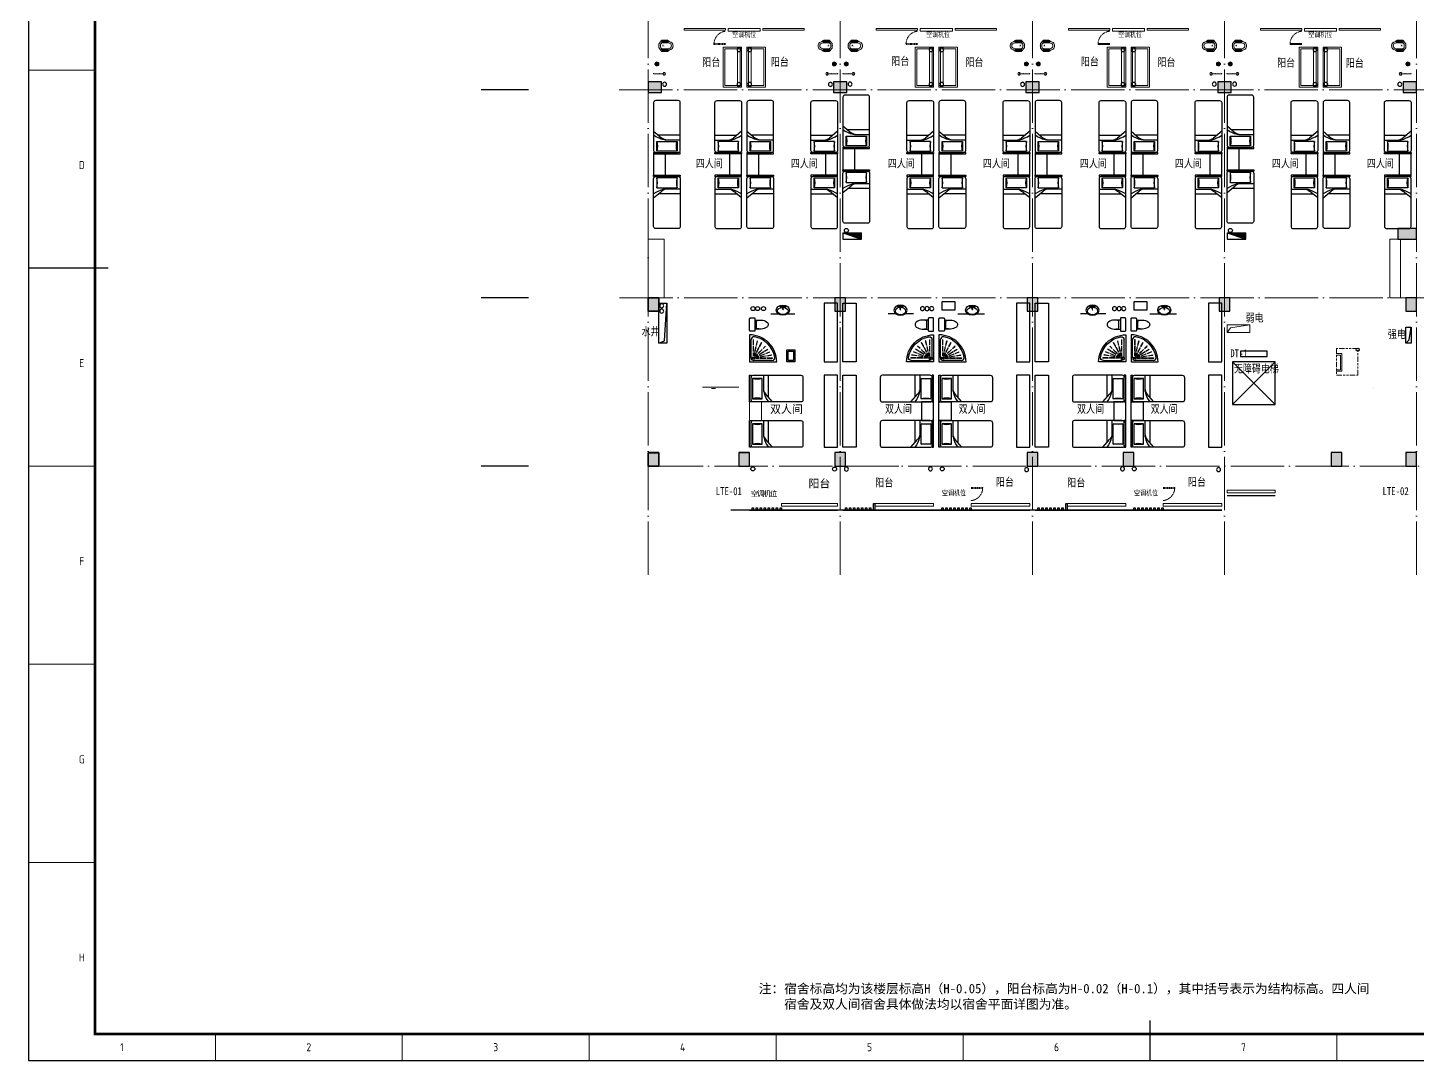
# Model space of a CAD drawing. Extents: x -76183 to 48420, y -19465 to 404409.
# Drawn here: x -75911 to -23816, y 48404 to 87137 of the extents above; entities that cross this region are included whole.
import ezdxf
from ezdxf.enums import TextEntityAlignment as Align

# ---------------------------------------------------------------- set-up
doc = ezdxf.new("R2010")
doc.units = 0
doc.header["$LTSCALE"] = 1000
doc.header["$MEASUREMENT"] = 0
doc.linetypes.add('C-平面$0${ Tapered Dash }', pattern=[10, 4, -1, 1.5, -1, 1.5, -1])
doc.linetypes.add('DOTE', pattern=[2.42, 2, -0.2, 0.02, -0.2])
for name, color, linetype in [('-xhs', 6, 'Continuous'), ('_wlg', 30, 'Continuous'), ('_xlg', 30, 'Continuous'), ('_ylg', 30, 'Continuous'), ('AXIS', 3, 'Continuous'), ('DIM_ELEV', 3, 'Continuous'), ('DIM_LEAD', 3, 'Continuous'), ('EVTR', 2, 'Continuous'), ('Facade1', 251, 'Continuous'), ('Facade2', 2, 'Continuous'), ('Facade3', 7, 'Continuous'), ('fur', 253, 'Continuous'), ('lunkuo', 6, 'Continuous'), ('PJ', 3, 'Continuous'), ('洁具', 253, 'Continuous'), ('砼柱', 2, 'Continuous')]:
    doc.layers.add(name, color=color, linetype=linetype)
for name, color, linetype, lineweight in [('ACS_PFG_F2', 30, 'Continuous', 50), ('COLUMN', 6, 'Continuous', 13), ('dote', 16, 'DOTE', 0), ('LVTRY', 8, 'Continuous', 5), ('PUB_DIM', 3, 'Continuous', 13), ('PUB_TEXT', 7, 'Continuous', 13), ('STAIR', 2, 'Continuous', 13), ('WALL', 254, 'Continuous', 13), ('排水', 66, 'Continuous', 13)]:
    doc.layers.add(name, color=color, linetype=linetype, lineweight=lineweight)
doc.layers.add('打印层', color=7, linetype='Continuous', plot=False)
doc.styles.add('_宋体', font='', dxfattribs={"width": 0.8})
doc.styles.add('HZ1', font='', dxfattribs={"width": 0.8})
doc.styles.get("Standard").update_dxf_attribs({"font": 'gbenor.shx', "bigfont": 'gbcbig.shx'})
doc.styles.add('宋体', font='')
doc.styles.get('_宋体').set_extended_font_data('NSimSun')
doc.styles.get('HZ1').set_extended_font_data('SimSun')
doc.styles.get('宋体').set_extended_font_data('SimSun')

# ---------------------------------------------------------------- blocks, each defined once
blk = doc.blocks.new('4#轴网')
at = {"layer": 'AXIS'}
for p, q in [((861462, -186736), (859694, -186736)), ((898726, -186736), (901205, -186736)), ((861462, -194536), (859694, -194536)), ((898726, -194536), (901205, -194536)), ((861462, -200836), (859694, -200836)), ((898726, -200836), (901205, -200836))]:
    blk.add_line(p, q, dxfattribs=at)
at = {"layer": 'dote'}
for p, q in [((865954, -204910), (865954, -182420)), ((873154, -204910), (873154, -182420)), ((880354, -204910), (880354, -182420)), ((887554, -204910), (887554, -182420)), ((894754, -204910), (894754, -182420)), ((864864, -186736), (899456, -186736)), ((864876, -194536), (899468, -194536)), ((866017, -200836), (900609, -200836))]:
    blk.add_line(p, q, dxfattribs=at)
blk = doc.blocks.new('GEDI_WK_A1')
at = {"color": 3}
for p, q in [((25, 371.25), (0, 371.25)), ((25, 297), (0, 297)), ((25, 222.75), (0, 222.75)), ((25, 148.5), (0, 148.5)), ((25, 74.25), (0, 74.25)), ((0, 0), (0, 10)), ((70.08, 0), (70.08, 10)), ((140.17, 0), (140.17, 10)), ((210.25, 0), (210.25, 10)), ((280.33, 0), (280.33, 10)), ((350.42, 0), (350.42, 10)), ((420.5, 0), (420.5, 10)), ((490.58, 0), (490.58, 10)), ((25, 0), (0, 0))]:
    blk.add_line(p, q, dxfattribs=at)
for points, const_width in [([(0, 0), (841, 0), (841, 594), (0, 594)], 0.1), ([(25, 10), (831, 10), (831, 584), (25, 584)], 1)]:
    blk.add_lwpolyline(points, close=True, dxfattribs=dict(at, const_width=const_width))
at = {"color": 3, "const_width": 0.5}
for points in [[(30, 297), (0, 297)], [(420.5, 0), (420.5, 15)]]:
    blk.add_lwpolyline(points, dxfattribs=at)
at = {"color": 3}
for s, p in [('D', (20, 334.12)), ('E', (20, 259.88)), ('F', (20, 185.62)), ('G', (20, 111.38)), ('H', (20, 37.12))]:
    blk.add_text(s, height=3, dxfattribs=at).set_placement(p, align=Align.CENTER)
for s, p in [('1', (35.04, 5)), ('2', (105.12, 5)), ('3', (175.21, 5)), ('4', (245.29, 5)), ('5', (315.38, 5)), ('6', (385.46, 5)), ('7', (455.54, 5))]:
    blk.add_text(s, height=3, dxfattribs=at).set_placement(p, align=Align.MIDDLE)
blk = doc.blocks.new('4#图框')
at = {"xscale": 100, "yscale": 100, "zscale": 100}
blk.add_blockref('GEDI_WK_A1', (5514901, -996670), dxfattribs=at)
blk = doc.blocks.new('$plan$00002988')
at = {"layer": '洁具'}
for p, q in [((75, 224), (75, 1164)), ((200, 894), (200, 1160)), ((200, 1160), (207, 1160)), ((200, 894), (207, 894)), ((200, 548), (200, 841)), ((200, 841), (207, 841)), ((207, 894), (207, 1160)), ((207, 548), (207, 841)), ((278, 540), (336, 798)), ((285, 538), (344, 797)), ((344, 797), (336, 798)), ((351, 853), (409, 1103)), ((351, 853), (358, 851)), ((358, 851), (417, 1101)), ((361, 509), (487, 749)), ((368, 506), (494, 746)), ((409, 1103), (417, 1101)), ((494, 746), (487, 749)), ((518, 807), (627, 1010)), ((525, 803), (518, 807)), ((525, 803), (633, 1007)), ((627, 1010), (633, 1007)), ((699, 702), (829, 830)), ((704, 697), (834, 825)), ((834, 825), (829, 830)), ((200, 548), (207, 548)), ((200, 326), (200, 493)), ((200, 493), (207, 493)), ((207, 326), (200, 326)), ((207, 326), (207, 493)), ((1164, 75), (224, 75)), ((228, 323), (266, 486)), ((235, 321), (228, 323)), ((235, 321), (273, 485)), ((257, 313), (336, 461)), ((264, 309), (257, 313)), ((264, 309), (342, 457)), ((273, 485), (266, 486)), ((278, 540), (285, 538)), ((287, 292), (406, 410)), ((293, 287), (287, 292)), ((293, 287), (411, 405)), ((305, 272), (447, 360)), ((309, 265), (305, 272)), ((309, 265), (451, 354)), ((317, 249), (474, 307)), ((319, 242), (317, 249)), ((319, 242), (477, 300)), ((323, 229), (489, 257)), ((325, 221), (323, 229)), ((325, 221), (490, 249)), ((326, 202), (326, 209)), ((326, 209), (494, 209)), ((326, 202), (494, 202)), ((342, 457), (336, 461)), ((361, 509), (368, 506)), ((411, 405), (406, 410)), ((445, 449), (649, 652)), ((445, 449), (450, 443)), ((451, 354), (447, 360)), ((450, 443), (654, 646)), ((477, 300), (474, 307)), ((490, 249), (489, 257)), ((493, 390), (731, 539)), ((493, 390), (497, 383)), ((494, 202), (494, 209)), ((497, 383), (735, 532)), ((526, 325), (785, 430)), ((526, 325), (528, 318)), ((528, 318), (788, 423)), ((543, 266), (825, 318)), ((543, 266), (544, 258)), ((544, 258), (826, 311)), ((549, 209), (851, 209)), ((549, 202), (549, 209)), ((549, 202), (851, 202)), ((654, 646), (649, 652)), ((699, 702), (704, 697)), ((735, 532), (731, 539)), ((775, 567), (947, 674)), ((775, 567), (779, 560)), ((779, 560), (951, 667)), ((788, 423), (785, 430)), ((826, 311), (825, 318)), ((835, 448), (1055, 529)), ((837, 441), (835, 448)), ((837, 441), (1058, 522)), ((851, 202), (851, 209)), ((877, 327), (1129, 368)), ((878, 319), (877, 327)), ((878, 319), (1130, 360)), ((905, 209), (1192, 210)), ((905, 202), (905, 209)), ((905, 202), (1192, 202)), ((951, 667), (947, 674)), ((1058, 522), (1055, 529)), ((1130, 360), (1129, 368)), ((1192, 202), (1192, 210))]:
    blk.add_line(p, q, dxfattribs=at)
blk.add_lwpolyline([(0, 0), (1410, 0, 0.414214), (0, 1410)], format="xyb", close=True, dxfattribs=at)
for radius in [63.5, 41.1]:
    blk.add_circle((202, 202), radius, dxfattribs=at)
for centre, radius, start, end in [((225, 1164), 150, 79.07482, 180), ((0, 0), 1336, 10.92518, 79.07482), ((224, 224), 150, 180, 270), ((1164, 225), 150, 270, 10.92518)]:
    blk.add_arc(centre, radius, start, end, dxfattribs=at)
blk = doc.blocks.new('$plan$00002826')
at = {"layer": '洁具'}
for p, q in [((-260, -140), (-260, 140)), ((-200, 170), (-200, -170))]:
    blk.add_line(p, q, dxfattribs=at)
blk.add_lwpolyline([(-650, 92, 0.537872), (-650, -92, 0.149947), (-430, -170), (-200, -170), (-200, -220, 0.414214), (-170, -250), (-30, -250, 0.414214), (0, -220), (0, 220, 0.414214), (-30, 250), (-170, 250, 0.414214), (-200, 220), (-200, 170), (-430, 170, 0.149947)], format="xyb", close=True, dxfattribs=at)
for centre, start, end in [((-413, -227), 67.4505, 91.4725), ((-413, 227), 268.6339, 292.5495)]:
    blk.add_arc(centre, 398, start, end, dxfattribs=at)
blk = doc.blocks.new('$plan$00003687')
at = {"layer": '洁具'}
for p, q in [((-13, -53, 0), (-112, -53, 0)), ((-67, -99, 0), (-67, -21, 0)), ((-13, -31, 0), (23, -31, 0)), ((-3, -137, 0), (-13, -31, 0)), ((15, -137, 0), (23, -31, 0)), ((23, -53, 0), (122, -53, 0)), ((77, -99, 0), (77, -21, 0))]:
    blk.add_line(p, q, dxfattribs=at)
for centre, radius in [((-66, -53, 0), 24.8), ((-66, -53, 0), 17.7), ((4, -172, 0), 9.97), ((75, -53, 0), 24.8), ((75, -53, 0), 17.7)]:
    blk.add_circle(centre, radius, dxfattribs=at)
blk.add_arc((6, -137, 0), 9.13, 180.0317, 0.0317, dxfattribs=at)
blk.add_ellipse((0, -190, 0), major_axis=(-246, 0), ratio=0.770613, dxfattribs=at)
at = {"layer": '洁具', "extrusion": (0, 0, -1)}
blk.add_ellipse((1, -221, 0), major_axis=(-201, 0), ratio=0.661202, start_param=1.65994, end_param=7.812815, dxfattribs=at)
blk = doc.blocks.new('$plan$00002358')
at = {"layer": 'fur'}
for p, q in [((78, -52), (922, -52)), ((117, -104), (117, -467)), ((883, -104), (117, -104)), ((117, -467), (883, -467)), ((1000, -519), (449, -519)), ((883, -467), (883, -104)), ((0, -853), (310, -593)), ((1000, -701), (182, -701))]:
    blk.add_line(p, q, dxfattribs=at)
blk.add_lwpolyline([(78, -52), (0, -52), (0, 0), (1000, 0), (1000, -52), (922, -52, -0.414214), (1000, -130), (1000, -1922, -0.414214), (922, -2000), (78, -2000, -0.414214), (0, -1922), (0, -130, -0.414214)], format="xyb", close=True, dxfattribs=at)
for centre, radius, start, end in [((-506, -286), 649, 343.7398, 16.2602), ((511, -831), 312, 90, 130.1059), ((449, -831), 312, 90, 103.3928), ((1506, -286), 649, 163.7398, 196.2602), ((622, -1556), 1057, 103.3928, 126.0202)]:
    blk.add_arc(centre, radius, start, end, dxfattribs=at)
blk = doc.blocks.new('YLG')
at = {"layer": '_ylg'}
blk.add_circle((0, 0), 75, dxfattribs=at)
blk = doc.blocks.new('wlg')
at = {"layer": '_wlg'}
blk.add_circle((0, 0), 75, dxfattribs=at)
blk = doc.blocks.new('单间单数层')
blk.add_lwpolyline([(690412, 166308), (690862, 166308), (690862, 165608), (690412, 165608)], close=True)
at = {"layer": 'ACS_PFG_F2', "lineweight": -3}
for points in [[(691812, 167808), (691812, 168258), (692112, 168258), (692112, 167808)], [(691862, 167858), (691862, 168208), (692062, 168208), (692062, 167858)]]:
    blk.add_lwpolyline(points, close=True, dxfattribs=at)
at = {"layer": 'Facade2'}
for points in [[(690562, 162258), (690512, 162258), (690512, 162338), (690562, 162338)], [(690712, 162258), (690662, 162258), (690662, 162338), (690712, 162338)], [(690862, 162258), (690812, 162258), (690812, 162338), (690862, 162338)], [(691012, 162258), (690962, 162258), (690962, 162338), (691012, 162338)], [(691162, 162258), (691112, 162258), (691112, 162338), (691162, 162338)], [(691312, 162258), (691262, 162258), (691262, 162338), (691312, 162338)], [(691462, 162258), (691412, 162258), (691412, 162338), (691462, 162338)], [(691612, 162258), (691562, 162258), (691562, 162338), (691612, 162338)]]:
    blk.add_lwpolyline(points, close=True, dxfattribs=at)
at = {"layer": 'lunkuo'}
blk.add_line((690412, 162258), (693712, 162258), dxfattribs=at)
at = {"layer": 'STAIR'}
blk.add_line((691612, 163908), (693412, 163908), dxfattribs=at)
blk.add_lwpolyline([(693712, 162508), (691612, 162508), (691612, 162408), (693712, 162408)], close=True, dxfattribs=at)
at = {"layer": '洁具'}
for p, q in [((691212, 169608), (691493, 169608)), ((691821, 169608), (692112, 169608))]:
    blk.add_line(p, q, dxfattribs=at)
for points in [[(693712, 167808), (693712, 170008), (693212, 170008), (693212, 167808)], [(693712, 164608), (693712, 167308), (693212, 167308), (693212, 164608)]]:
    blk.add_lwpolyline(points, close=True, dxfattribs=at)
at = {"layer": '_wlg', "rotation": 180}
for p in [(690536, 169808), (690709, 169808), (690932, 169808)]:
    blk.add_blockref('wlg', p, dxfattribs=at)
at = {"layer": '_ylg', "rotation": 180}
for p in [(690532, 163802), (693596, 163794)]:
    blk.add_blockref('YLG', p, dxfattribs=at)
at = {"layer": '洁具'}
blk.add_blockref('$plan$00003687', (691657, 169939, 0), dxfattribs=at)
at = {"layer": '洁具', "xscale": -1}
blk.add_blockref('$plan$00002826', (690412, 169208), dxfattribs=at)
at = {"layer": '洁具', "xscale": 0.7200000000000001, "yscale": 0.7200000000000001, "zscale": 0.7200000000000001}
blk.add_blockref('$plan$00002988', (690412, 167808), dxfattribs=at)
at = {"layer": '洁具', "rotation": 90}
for p in [(690412, 166308), (690412, 164608)]:
    blk.add_blockref('$plan$00002358', p, dxfattribs=at)
at = {"layer": 'WALL', "attachment_point": 1, "style": '宋体'}
for s, width, insert, char_height in [('双人间', 1377.9, (691178, 166188), 300), ('阳台', 1377.9, (692619, 163400), 300), ('\\pt800;{\\T0.8;空调机位}', 1300.94, (690452, 162971), 200)]:
    blk.add_mtext_dynamic_manual_height_columns(s, width=width, gutter_width=1750, heights=[0], dxfattribs=dict(at, insert=insert, char_height=char_height))
blk = doc.blocks.new('11')
at = {"layer": 'LVTRY'}
for p, q in [((151097, 326751), (151097, 328251)), ((151787, 328251), (151097, 328251)), ((151787, 328251), (151787, 326751)), ((151157, 326811), (151157, 328191)), ((151727, 328191), (151157, 328191)), ((151627, 326811), (151627, 328191)), ((151727, 326811), (151727, 328191)), ((151787, 326751), (151097, 326751)), ((151727, 326811), (151157, 326811))]:
    blk.add_line(p, q, dxfattribs=at)
blk = doc.blocks.new('双床两间单数层')
at = {"linetype": 'C-平面$0${ Tapered Dash }', "ltscale": 0.02}
for p, q in [((1049195, 300397), (1049633, 300397)), ((1049195, 300372), (1049633, 300372)), ((1049633, 300372), (1049633, 300397))]:
    blk.add_line(p, q, dxfattribs=at)
for points in [[(1047795, 303598), (1047345, 303598), (1047345, 302898), (1047795, 302898)], [(1047995, 303598), (1048445, 303598), (1048445, 302898), (1047995, 302898)]]:
    blk.add_lwpolyline(points, close=True)
at = {"linetype": 'C-平面$0${ Tapered Dash }', "lineweight": 13, "ltscale": 0.02}
blk.add_arc((1049145, 300384), 488, 275.8868, 358.5307, dxfattribs=at)
at = {"layer": 'ACS_PFG_F2', "lineweight": -3}
blk.add_lwpolyline([(1048095, 307048), (1048595, 307048), (1048595, 307348), (1048095, 307348)], close=True, dxfattribs=at)
at = {"layer": 'Facade2'}
for points in [[(1044545, 299547), (1044495, 299547), (1044495, 299627), (1044545, 299627)], [(1044695, 299547), (1044645, 299547), (1044645, 299627), (1044695, 299627)], [(1044845, 299547), (1044795, 299547), (1044795, 299627), (1044845, 299627)], [(1044995, 299547), (1044945, 299547), (1044945, 299627), (1044995, 299627)], [(1045145, 299547), (1045095, 299547), (1045095, 299627), (1045145, 299627)], [(1045295, 299547), (1045245, 299547), (1045245, 299627), (1045295, 299627)], [(1045445, 299547), (1045395, 299547), (1045395, 299627), (1045445, 299627)], [(1045595, 299547), (1045545, 299547), (1045545, 299797), (1045595, 299797)], [(1048145, 299547), (1048095, 299547), (1048095, 299627), (1048145, 299627)], [(1048295, 299547), (1048245, 299547), (1048245, 299627), (1048295, 299627)], [(1048445, 299547), (1048395, 299547), (1048395, 299627), (1048445, 299627)], [(1048595, 299547), (1048545, 299547), (1048545, 299627), (1048595, 299627)], [(1048745, 299547), (1048695, 299547), (1048695, 299627), (1048745, 299627)], [(1048895, 299547), (1048845, 299547), (1048845, 299627), (1048895, 299627)], [(1049045, 299547), (1048995, 299547), (1048995, 299627), (1049045, 299627)], [(1049195, 299547), (1049145, 299547), (1049145, 299627), (1049195, 299627)]]:
    blk.add_lwpolyline(points, close=True, dxfattribs=at)
at = {"layer": 'lunkuo'}
for p, q in [((1044395, 299547), (1047795, 299547)), ((1047795, 299547), (1051395, 299547))]:
    blk.add_line(p, q, dxfattribs=at)
at = {"layer": 'STAIR'}
blk.add_line((1046495, 301198), (1044695, 301198), dxfattribs=at)
for points in [[(1047795, 299797), (1045595, 299797), (1045595, 299697), (1047795, 299697)], [(1051395, 299797), (1049195, 299797), (1049195, 299697), (1051395, 299697)]]:
    blk.add_lwpolyline(points, close=True, dxfattribs=at)
at = {"layer": '洁具'}
for p, q in [((1046386, 306898), (1046095, 306898)), ((1047045, 306898), (1046714, 306898)), ((1048695, 306898), (1049076, 306898)), ((1049404, 306898), (1049695, 306898))]:
    blk.add_line(p, q, dxfattribs=at)
for points in [[(1044395, 305098), (1044395, 307298), (1044895, 307298), (1044895, 305098)], [(1051395, 305098), (1051395, 307298), (1050895, 307298), (1050895, 305098)], [(1044395, 301898), (1044395, 304598), (1044895, 304598), (1044895, 301898)], [(1051395, 301898), (1051395, 304598), (1050895, 304598), (1050895, 301898)]]:
    blk.add_lwpolyline(points, close=True, dxfattribs=at)
at = {"layer": '_wlg', "extrusion": (0, 0, -1), "zscale": -1, "rotation": 180}
for p in [(-1047375, 307097), (-1047548, 307097), (-1047721, 307097)]:
    blk.add_blockref('wlg', p, dxfattribs=at)
at = {"layer": '_ylg', "extrusion": (0, 0, -1), "zscale": -1, "rotation": 180}
for p in [(-1044523, 301084), (-1047675, 301091), (-1051277, 301063)]:
    blk.add_blockref('YLG', p, dxfattribs=at)
at = {"layer": '_ylg', "rotation": 180}
blk.add_blockref('YLG', (1048115, 301091), dxfattribs=at)
at = {"layer": '洁具', "extrusion": (0, 0, -1), "zscale": -1}
for name, p in [('$plan$00003687', (-1046550, 307228, 0)), ('$plan$00002826', (-1047995, 306498))]:
    blk.add_blockref(name, p, dxfattribs=at)
at = {"layer": '洁具'}
for name, p in [('$plan$00003687', (1049240, 307228, 0)), ('$plan$00002826', (1047795, 306498))]:
    blk.add_blockref(name, p, dxfattribs=at)
at = {"layer": '洁具', "extrusion": (0, 0, -1), "xscale": 0.7200000000000001, "yscale": 0.7200000000000001, "zscale": -0.7200000000000001}
blk.add_blockref('$plan$00002988', (-1047795, 305098), dxfattribs=at)
at = {"layer": '洁具', "xscale": 0.7200000000000001, "yscale": 0.7200000000000001, "zscale": 0.7200000000000001}
blk.add_blockref('$plan$00002988', (1047995, 305098), dxfattribs=at)
at = {"layer": '洁具', "extrusion": (0, 0, -1), "zscale": -1, "rotation": 90}
for p in [(-1047795, 303598), (-1047795, 301898)]:
    blk.add_blockref('$plan$00002358', p, dxfattribs=at)
at = {"layer": '洁具', "rotation": 90}
for p in [(1047995, 303598), (1047995, 301898)]:
    blk.add_blockref('$plan$00002358', p, dxfattribs=at)
at = {"attachment_point": 1, "style": '_宋体'}
for s, insert, char_height in [('双人间', (1045973, 303487), 300), ('双人间', (1048731, 303487), 300), ('阳台', (1045606, 300727), 300), ('阳台', (1050132, 300750), 300), ('空调机位', (1048108, 300289), 200)]:
    blk.add_mtext_dynamic_manual_height_columns(s, width=1013.87, gutter_width=1750, heights=[0], dxfattribs=dict(at, insert=insert, char_height=char_height))
blk = doc.blocks.new('$lvtry$00000204')
at = {"color": 0}
for p, q in [((-109, -134, 0), (-210, -128, 0)), ((-107, -166, 0), (-210, -166, 0)), ((-106, -197, 0), (-210, -197, 0)), ((-104, -227, 0), (-210, -227, 0)), ((-103, -258, 0), (-210, -258, 0)), ((-101, -289, 0), (-210, -289, 0)), ((-100, -320, 0), (-210, -320, 0)), ((-191, -354, 0), (-99, -345, 0)), ((-106, -103, 0), (-182, -88, 0)), ((-109, -124, 0), (-97, -382, 0)), ((48, -60, 0), (-48, -60, 0)), ((-4, -470, 0), (4, -470, 0)), ((97, -382, 0), (109, -124, 0)), ((191, -354, 0), (99, -345, 0)), ((100, -320, 0), (210, -320, 0)), ((101, -289, 0), (210, -289, 0)), ((103, -258, 0), (210, -258, 0)), ((104, -227, 0), (210, -227, 0)), ((106, -103, 0), (182, -88, 0)), ((106, -197, 0), (210, -197, 0)), ((107, -166, 0), (210, -166, 0)), ((109, -134, 0), (210, -128, 0))]:
    blk.add_line(p, q, dxfattribs=at)
at = {"color": 0, "elevation": 0}
blk.add_lwpolyline([(184, -360, -0.046574), (191, -354, 0.248797), (210, -318), (210, -128, 0.218491), (198, -101), (90, -9, 0.179479), (67, 0), (-67, 0, 0.179479), (-90, -9), (-198, -101, 0.218491), (-210, -128), (-210, -318, 0.248797), (-191, -354, -0.046574), (-184, -360, -0.139709), (-135, -448, 0.12003), (-120, -477, 0.218108), (-4, -530), (4, -530, 0.218108), (120, -477, 0.12003), (135, -448, -0.139709)], format="xyb", close=True, dxfattribs=at)
at = {"color": 0, "const_width": 3, "elevation": 0}
blk.add_lwpolyline([(49, -153, 1), (-49, -153, 1)], format="xyb", close=True, dxfattribs=at)
at = {"color": 0}
for centre, radius, start, end in [((-48, -121, 0), 61, 90, 182.693), ((-4, -377, 0), 92.8, 182.693, 270), ((4, -377, 0), 92.8, 270, 357.307), ((48, -121, 0), 61, 357.307, 90)]:
    blk.add_arc(centre, radius, start, end, dxfattribs=at)
for p in [(0, 0), (0, -153, 0)]:
    blk.add_point(p, dxfattribs=at)
blk = doc.blocks.new('$lvtry$00000171')
for p, q in [((-74, 11), (-11, 74)), ((-70, -27), (27, 70)), ((-53, -53), (53, 53)), ((-27, -70), (70, 27)), ((11, -74), (74, -11))]:
    blk.add_line(p, q)
blk.add_circle((0, 0), 75)
blk.add_point((0, 0))
blk = doc.blocks.new('$lvtry$00000168')
at = {"color": 0}
blk.add_line((0, 0), (0, -395), dxfattribs=at)
blk.add_arc((0, -395), 50, 121.0332, 58.9668, dxfattribs=at)
for p in [(0, 0), (0, -223)]:
    blk.add_point(p, dxfattribs=at)
blk = doc.blocks.new('4#五层柱子')
at = {"layer": '砼柱'}
h = blk.add_hatch(color=0, dxfattribs=at)
h.dxf.hatch_style = 1
h.paths.add_polyline_path([(26142, 134708), (25742, 134708), (25742, 134208), (26142, 134208)])
h.paths.add_polyline_path([(3942, 134708), (3542, 134708), (3542, 134208), (3942, 134208)])
h.paths.add_polyline_path([(28442, 148608), (28442, 148208), (28942, 148208), (28942, 148608)])
h.paths.add_polyline_path([(21492, 148608), (21492, 148208), (21992, 148208), (21992, 148608)])
h.paths.add_polyline_path([(14292, 148608), (14292, 148208), (14792, 148208), (14792, 148608)])
h.paths.add_polyline_path([(7092, 148608), (7092, 148208), (7592, 148208), (7592, 148608)])
h.paths.add_polyline_path([(142, 148608), (142, 148208), (642, 148208), (642, 148608)])
h.paths.add_polyline_path([(28942, 134708), (28542, 134708), (28542, 134208), (28942, 134208)])
h.paths.add_polyline_path([(18342, 134708), (17942, 134708), (17942, 134208), (18342, 134208)])
h.paths.add_polyline_path([(14742, 134708), (14342, 134708), (14342, 134208), (14742, 134208)])
h.paths.add_polyline_path([(7542, 134708), (7142, 134708), (7142, 134208), (7542, 134208)])
h.paths.add_polyline_path([(542, 134708), (142, 134708), (142, 134208), (542, 134208)])
h.paths.add_polyline_path([(28942, 140508), (28542, 140508), (28542, 140008), (28942, 140008)])
h.paths.add_polyline_path([(21942, 140508), (21542, 140508), (21542, 140008), (21942, 140008)])
h.paths.add_polyline_path([(14742, 140508), (14342, 140508), (14342, 140008), (14742, 140008)])
h.paths.add_polyline_path([(7542, 140508), (7142, 140508), (7142, 140008), (7542, 140008)])
h.paths.add_polyline_path([(542, 140508), (142, 140508), (142, 140008), (542, 140008)])
h = blk.add_hatch(color=0, dxfattribs=at)
h.dxf.hatch_style = 1
h.paths.add_polyline_path([(142, 142708), (842, 142708)])
h.paths.add_polyline_path([(28242, 143108), (28242, 142708), (28942, 142708), (28942, 143108)])
for points in [[(142, 148608), (142, 148208), (642, 148208), (642, 148608)], [(7092, 148608), (7092, 148208), (7592, 148208), (7592, 148608)], [(14292, 148608), (14292, 148208), (14792, 148208), (14792, 148608)], [(21492, 148608), (21492, 148208), (21992, 148208), (21992, 148608)], [(28442, 148608), (28442, 148208), (28942, 148208), (28942, 148608)], [(28242, 143108), (28242, 142708), (28942, 142708), (28942, 143108)], [(542, 140508), (142, 140508), (142, 140008), (542, 140008)], [(7542, 140508), (7142, 140508), (7142, 140008), (7542, 140008)], [(14742, 140508), (14342, 140508), (14342, 140008), (14742, 140008)], [(21942, 140508), (21542, 140508), (21542, 140008), (21942, 140008)], [(28942, 140508), (28542, 140508), (28542, 140008), (28942, 140008)], [(542, 134708), (142, 134708), (142, 134208), (542, 134208)], [(3942, 134708), (3542, 134708), (3542, 134208), (3942, 134208)], [(7542, 134708), (7142, 134708), (7142, 134208), (7542, 134208)], [(14742, 134708), (14342, 134708), (14342, 134208), (14742, 134208)], [(18342, 134708), (17942, 134708), (17942, 134208), (18342, 134208)], [(26142, 134708), (25742, 134708), (25742, 134208), (26142, 134208)], [(28942, 134708), (28542, 134708), (28542, 134208), (28942, 134208)]]:
    blk.add_lwpolyline(points, close=True, dxfattribs=at)
blk = doc.blocks.new('消火栓')
at = {"layer": '-xhs'}
h = blk.add_hatch(dxfattribs=at)
h.set_pattern_fill('ANSI31', color=256, scale=100, angle=360, style=0)
h.set_pattern_definition([(45, (-2316656.091, 30690.935), (-8.838834765, 8.838834765), [])])
h.paths.add_polyline_path([(693, -238), (693, 2), (-7, 2)])
for p, q in [((-7, 2), (693, -238)), ((-7, 2), (-7, -238)), ((-7, 2), (693, 2)), ((693, -238), (693, 2)), ((-7, -238), (693, -238))]:
    blk.add_line(p, q, dxfattribs=at)
blk = doc.blocks.new('电洞－4#后勤宿舍')
at = {"layer": 'DIM_ELEV'}
for p, q in [((-24122, 75436), (-24046, 75912)), ((-24246, 75312), (-24122, 75436))]:
    blk.add_line(p, q, dxfattribs=at)
blk.add_lwpolyline([(-24246, 75912), (-24046, 75912), (-24046, 75312), (-24246, 75312)], close=True, dxfattribs=at)

msp = doc.modelspace()

# ---------------------------------------------------------------- linework, layer by layer
at = {"extrusion": (0, 0, -1)}
for p, q in [((-50183, 86537), (-50183, 86512)), ((-42983, 86537), (-42983, 86512)), ((-35783, 86537), (-35783, 86512)), ((-28583, 86537), (-28583, 86512))]:
    msp.add_line(p, q, dxfattribs=at)
at = {"linetype": 'C-平面$0${ Tapered Dash }', "ltscale": 0.02, "extrusion": (0, 0, -1)}
for p, q in [((-49746, 86537), (-50183, 86537)), ((-49746, 86512), (-50183, 86512)), ((-42546, 86537), (-42983, 86537)), ((-42546, 86512), (-42983, 86512)), ((-35346, 86537), (-35783, 86537)), ((-35346, 86512), (-35783, 86512)), ((-28146, 86537), (-28583, 86537)), ((-28146, 86512), (-28583, 86512))]:
    msp.add_line(p, q, dxfattribs=at)
at = {"linetype": 'C-平面$0${ Tapered Dash }', "ltscale": 0.02}
for p, q in [((-33346, 69912), (-32908, 69912)), ((-33346, 69887), (-32908, 69887)), ((-32908, 69887), (-32908, 69912))]:
    msp.add_line(p, q, dxfattribs=at)
for points in [[(-51996, 82412), (-52446, 82412), (-52446, 81612), (-51996, 81612)], [(-49146, 82412), (-49596, 82412), (-49596, 81612), (-49146, 81612)], [(-48496, 82412), (-48946, 82412), (-48946, 81612), (-48496, 81612)], [(-45546, 82412), (-45996, 82412), (-45996, 81612), (-45546, 81612)], [(-44896, 82612), (-45346, 82612), (-45346, 81812), (-44896, 81812)], [(-41946, 82412), (-42396, 82412), (-42396, 81612), (-41946, 81612)], [(-41296, 82412), (-41746, 82412), (-41746, 81612), (-41296, 81612)], [(-38346, 82412), (-38796, 82412), (-38796, 81612), (-38346, 81612)], [(-37696, 82412), (-38146, 82412), (-38146, 81612), (-37696, 81612)], [(-34746, 82412), (-35196, 82412), (-35196, 81612), (-34746, 81612)], [(-34096, 82412), (-34546, 82412), (-34546, 81612), (-34096, 81612)], [(-31146, 82412), (-31596, 82412), (-31596, 81612), (-31146, 81612)], [(-30496, 82612), (-30946, 82612), (-30946, 81812), (-30496, 81812)], [(-30496, 82612), (-30946, 82612), (-30946, 81812), (-30496, 81812)], [(-27546, 82412), (-27996, 82412), (-27996, 81612), (-27546, 81612)], [(-26896, 82412), (-27346, 82412), (-27346, 81612), (-26896, 81612)], [(-24046, 82412), (-24496, 82412), (-24496, 81612), (-24046, 81612)], [(-34746, 73113), (-35196, 73113), (-35196, 72413), (-34746, 72413)], [(-34546, 73113), (-34096, 73113), (-34096, 72413), (-34546, 72413)]]:
    msp.add_lwpolyline(points, close=True)
at = {"linetype": 'C-平面$0${ Tapered Dash }', "lineweight": 13, "ltscale": 0.02, "extrusion": (0, 0, -1)}
for centre in [(49696, 86525), (42496, 86525), (35296, 86525), (28096, 86525)]:
    msp.add_arc(centre, 488, 1.4693, 84.1132, dxfattribs=at)
at = {"linetype": 'C-平面$0${ Tapered Dash }', "lineweight": 13, "ltscale": 0.02}
msp.add_arc((-33396, 69900), 488, 275.8868, 358.5307, dxfattribs=at)
at = {"layer": '_xlg'}
for centre in [(-45220, 79542), (-30821, 79542)]:
    msp.add_circle(centre, 75, dxfattribs=at)
at = {"layer": 'ACS_PFG_F2', "lineweight": -3}
msp.add_lwpolyline([(-34446, 76563), (-33946, 76563), (-33946, 76863), (-34446, 76863)], close=True, dxfattribs=at)
at = {"layer": 'DIM_ELEV'}
msp.add_lwpolyline([(-51952, 75312), (-52252, 75312), (-52252, 76812), (-51952, 76812)], close=True, dxfattribs=at)
msp.add_lwpolyline([(-52252, 75312), (-52039, 75409), (-51952, 76812)], dxfattribs=at)
at = {"layer": 'DIM_LEAD'}
msp.add_circle((-26046, 75071), 56.7, dxfattribs=at)
at = {"layer": 'EVTR'}
for p, q in [((-30746, 74612), (-30746, 73012)), ((-29146, 74612), (-30746, 74612)), ((-30746, 74612), (-29146, 73012)), ((-30746, 73012), (-29146, 74612)), ((-30446, 75012), (-30446, 74812)), ((-29446, 75012), (-30446, 75012)), ((-30446, 74812), (-29446, 74812)), ((-29446, 74812), (-29446, 75012)), ((-29146, 73012), (-29146, 74612)), ((-30746, 73012), (-29146, 73012))]:
    msp.add_line(p, q, dxfattribs=at)
at = {"layer": 'Facade2'}
for points in [[(-36946, 69062), (-36996, 69062), (-36996, 69312), (-36946, 69312)], [(-37996, 69062), (-38046, 69062), (-38046, 69142), (-37996, 69142)], [(-37846, 69062), (-37896, 69062), (-37896, 69142), (-37846, 69142)], [(-37696, 69062), (-37746, 69062), (-37746, 69142), (-37696, 69142)], [(-37546, 69062), (-37596, 69062), (-37596, 69142), (-37546, 69142)], [(-37396, 69062), (-37446, 69062), (-37446, 69142), (-37396, 69142)], [(-37246, 69062), (-37296, 69062), (-37296, 69142), (-37246, 69142)], [(-37096, 69062), (-37146, 69062), (-37146, 69142), (-37096, 69142)], [(-34396, 69062), (-34446, 69062), (-34446, 69142), (-34396, 69142)], [(-34246, 69062), (-34296, 69062), (-34296, 69142), (-34246, 69142)], [(-34096, 69062), (-34146, 69062), (-34146, 69142), (-34096, 69142)], [(-33946, 69062), (-33996, 69062), (-33996, 69142), (-33946, 69142)], [(-33796, 69062), (-33846, 69062), (-33846, 69142), (-33796, 69142)], [(-33646, 69062), (-33696, 69062), (-33696, 69142), (-33646, 69142)], [(-33496, 69062), (-33546, 69062), (-33546, 69142), (-33496, 69142)], [(-33346, 69062), (-33396, 69062), (-33396, 69142), (-33346, 69142)]]:
    msp.add_lwpolyline(points, close=True, dxfattribs=at)
at = {"layer": 'Facade3'}
for points in [[(-52246, 76512), (-52646, 76512), (-52646, 77013), (-52246, 77013)], [(-52246, 70712), (-52646, 70712), (-52646, 71212), (-52246, 71212)], [(-49246, 70712), (-48846, 70712), (-48846, 71212), (-49246, 71212)]]:
    msp.add_lwpolyline(points, close=True, dxfattribs=at)
at = {"layer": 'lunkuo'}
for p, q in [((-31146, 69062), (-49546, 69062)), ((-38146, 69062), (-34746, 69062)), ((-34746, 69062), (-31146, 69062))]:
    msp.add_line(p, q, dxfattribs=at)
msp.add_lwpolyline([(-30946, 69612), (-29146, 69612)], dxfattribs=at)
at = {"layer": 'PUB_DIM'}
msp.add_lwpolyline([(-30946, 75712), (-30095, 75712), (-30095, 76006), (-30946, 76006)], close=True, dxfattribs=at)
msp.add_lwpolyline([(-30946, 75712), (-30813, 75893), (-30095, 76006)], dxfattribs=at)
at = {"layer": 'STAIR'}
for p, q in [((-50611, 73672), (-49246, 73672)), ((-50271, 73612), (-50121, 73612)), ((-25446, 73612), (-25446, 73612)), ((-36046, 70713), (-37846, 70713))]:
    msp.add_line(p, q, dxfattribs=at)
for points in [[(-49746, 87112), (-51296, 87112), (-51296, 87052), (-49746, 87052)], [(-49646, 87012), (-48446, 87012), (-48446, 87112), (-49646, 87112)], [(-46796, 87112), (-48346, 87112), (-48346, 87052), (-46796, 87052)], [(-42546, 87112), (-44096, 87112), (-44096, 87052), (-42546, 87052)], [(-42446, 87012), (-41246, 87012), (-41246, 87112), (-42446, 87112)], [(-39596, 87112), (-41146, 87112), (-41146, 87052), (-39596, 87052)], [(-35346, 87112), (-36896, 87112), (-36896, 87052), (-35346, 87052)], [(-35246, 87012), (-34046, 87012), (-34046, 87112), (-35246, 87112)], [(-32396, 87112), (-33946, 87112), (-33946, 87052), (-32396, 87052)], [(-28146, 87112), (-29696, 87112), (-29696, 87052), (-28146, 87052)], [(-28046, 87012), (-26846, 87012), (-26846, 87112), (-28046, 87112)], [(-25196, 87112), (-26746, 87112), (-26746, 87052), (-25196, 87052)], [(-52046, 79212), (-52646, 79212), (-52646, 77013), (-52046, 77013)], [(-24446, 79212), (-24846, 79212), (-24846, 77013), (-24446, 77013)], [(-29146, 69812), (-30946, 69812), (-30946, 69712), (-29146, 69712)], [(-34746, 69312), (-36946, 69312), (-36946, 69212), (-34746, 69212)], [(-31146, 69312), (-33346, 69312), (-33346, 69212), (-31146, 69212)]]:
    msp.add_lwpolyline(points, close=True, dxfattribs=at)
at = {"layer": 'STAIR', "color": 6, "linetype": 'C-平面$0${ Tapered Dash }', "ltscale": 0.05}
msp.add_lwpolyline([(-26846, 74112), (-26046, 74112), (-26046, 75112), (-26846, 75112)], close=True, dxfattribs=at)
at = {"layer": '打印层'}
msp.add_lwpolyline([(-75886, 48429), (8214, 48429), (8214, 107829), (-75886, 107829)], close=True, dxfattribs=at)
at = {"layer": '排水'}
for points in [[(-26846, 74932), (-26636, 74932), (-26636, 74262), (-26846, 74262)], [(-26846, 74872), (-26696, 74872), (-26696, 74322), (-26846, 74322)]]:
    msp.add_lwpolyline(points, dxfattribs=at)
at = {"layer": '洁具'}
for p, q in [((-36155, 76413), (-36446, 76413)), ((-35496, 76413), (-35827, 76413)), ((-33846, 76413), (-33465, 76413)), ((-33137, 76413), (-32846, 76413))]:
    msp.add_line(p, q, dxfattribs=at)
for points in [[(-38146, 74613), (-38146, 76813), (-37646, 76813), (-37646, 74613)], [(-31146, 74613), (-31146, 76813), (-31646, 76813), (-31646, 74613)], [(-38146, 71413), (-38146, 74113), (-37646, 74113), (-37646, 71413)], [(-31146, 71413), (-31146, 74113), (-31646, 74113), (-31646, 71413)]]:
    msp.add_lwpolyline(points, close=True, dxfattribs=at)

# ---------------------------------------------------------------- block references
at = {"layer": '-xhs'}
for p in [(-45339, 79450), (-30939, 79450)]:
    msp.add_blockref('消火栓', p, dxfattribs=at)
msp.add_blockref('4#轴网', (-918600, 271549))
at = {"layer": '_wlg', "extrusion": (0, 0, -1), "zscale": -1, "rotation": 180}
for p in [(35166, 76613), (34993, 76613), (34820, 76613)]:
    msp.add_blockref('wlg', p, dxfattribs=at)
at = {"layer": '_ylg', "extrusion": (0, 0, -1), "zscale": -1, "rotation": 180}
for p in [(49245, 86323, -8083), (48845, 86320, -8083), (42045, 86323, -8083), (41645, 86320, -8083), (34845, 86323, -8083), (34445, 86320, -8083), (27645, 86323, -8083), (27245, 86320, -8083), (52035, 85024, -8083), (49248, 85010, -8083), (48847, 85015, -8083), (45815, 85017, -8083), (45079, 85026, -8083), (42048, 85010, -8083), (41647, 85015, -8083), (38613, 85018), (34848, 85010, -8083), (34447, 85015, -8083), (31425, 85025), (30661, 85025, -8083), (27648, 85010, -8083), (27247, 85015, -8083), (24469, 85021, -8083), (52143, 76717, -8083), (52143, 76517, -8083), (34866, 70607), (31264, 70578)]:
    msp.add_blockref('YLG', p, dxfattribs=at)
at = {"layer": '_ylg', "rotation": 180}
msp.add_blockref('YLG', (-34426, 70607), dxfattribs=at)
at = {"layer": 'COLUMN'}
for p in [(-200933, -241839), (-193733, -241839), (-186533, -241839), (-179333, -241839)]:
    msp.add_blockref('11', p, dxfattribs=at)
at = {"layer": 'COLUMN', "extrusion": (0, 0, -1), "zscale": -1}
for p in [(-102841, -241839), (-110041, -241839), (-117241, -241839), (-124441, -241839)]:
    msp.add_blockref('11', p, dxfattribs=at)
at = {"layer": 'Facade1'}
msp.add_blockref('双床两间单数层', (-1089741, -230485), dxfattribs=at)
at = {"layer": 'LVTRY', "extrusion": (0, 0, -1), "xscale": -1, "zscale": -1, "rotation": 270}
for name, p in [('$lvtry$00000204', (52246, 86462)), ('$lvtry$00000204', (45146, 86462)), ('$lvtry$00000204', (37946, 86462)), ('$lvtry$00000204', (30746, 86462)), ('$lvtry$00000168', (52446, 85412)), ('$lvtry$00000168', (45346, 85412)), ('$lvtry$00000168', (45346, 85412)), ('$lvtry$00000168', (38146, 85412)), ('$lvtry$00000168', (38146, 85412)), ('$lvtry$00000168', (30946, 85412)), ('$lvtry$00000168', (30946, 85412))]:
    msp.add_blockref(name, p, dxfattribs=at)
at = {"layer": 'LVTRY', "xscale": -1, "rotation": 270}
for name, p in [('$lvtry$00000204', (-45746, 86462)), ('$lvtry$00000204', (-38546, 86462)), ('$lvtry$00000204', (-31346, 86462)), ('$lvtry$00000204', (-24246, 86462)), ('$lvtry$00000168', (-45546, 85412)), ('$lvtry$00000168', (-45546, 85412)), ('$lvtry$00000168', (-38346, 85412)), ('$lvtry$00000168', (-38346, 85412)), ('$lvtry$00000168', (-31146, 85412)), ('$lvtry$00000168', (-31146, 85412)), ('$lvtry$00000168', (-24046, 85412)), ('$lvtry$00000168', (-24046, 85412))]:
    msp.add_blockref(name, p, dxfattribs=at)
at = {"layer": 'LVTRY', "extrusion": (0, 0, -1), "xscale": -1, "zscale": -1}
for p in [(52325, 85781), (45225, 85781), (38025, 85781), (30825, 85781)]:
    msp.add_blockref('$lvtry$00000171', p, dxfattribs=at)
at = {"layer": 'LVTRY', "xscale": -1}
for p in [(-45667, 85781), (-38467, 85781), (-31267, 85781), (-24167, 85781)]:
    msp.add_blockref('$lvtry$00000171', p, dxfattribs=at)
at = {"layer": 'PUB_TEXT'}
msp.add_blockref('4#图框', (-5590787, 1045100), dxfattribs=at)
at = {"layer": 'STAIR'}
msp.add_blockref('电洞－4#后勤宿舍', (0, 0), dxfattribs=at)
at = {"layer": 'WALL'}
msp.add_blockref('单间单数层', (-739258, -93195), dxfattribs=at)
at = {"layer": '洁具', "extrusion": (0, 0, -1), "zscale": -1}
for p, rotation in [((52446, 82412), 180), ((48946, 82412), 180), ((45346, 82612), 180), ((41746, 82412), 180), ((38146, 82412), 180), ((34546, 82412), 180), ((30946, 82612), 180), ((27346, 82412), 180), ((34746, 73113), 90), ((34746, 71413), 90)]:
    msp.add_blockref('$plan$00002358', p, dxfattribs=dict(at, rotation=rotation))
at = {"layer": '洁具'}
for p, rotation in [((-49146, 82412), 180), ((-45546, 82412), 180), ((-41946, 82412), 180), ((-38346, 82412), 180), ((-34746, 82412), 180), ((-31146, 82412), 180), ((-27546, 82412), 180), ((-24046, 82412), 180), ((-34546, 73113), 90), ((-34546, 71413), 90)]:
    msp.add_blockref('$plan$00002358', p, dxfattribs=dict(at, rotation=rotation))
for name, p in [('$plan$00002358', (-45346, 81812)), ('$plan$00002358', (-30946, 81812)), ('$plan$00002358', (-52446, 81612)), ('$plan$00002358', (-48946, 81612)), ('$plan$00002358', (-41746, 81612)), ('$plan$00002358', (-38146, 81612)), ('$plan$00002358', (-34546, 81612)), ('$plan$00002358', (-27346, 81612)), ('$plan$00003687', (-33301, 76744, 0)), ('$plan$00002826', (-34746, 76013))]:
    msp.add_blockref(name, p, dxfattribs=at)
at = {"layer": '洁具', "extrusion": (0, 0, -1), "zscale": -1}
for name, p in [('$plan$00002358', (49146, 81612)), ('$plan$00002358', (45546, 81612)), ('$plan$00002358', (41946, 81612)), ('$plan$00002358', (38346, 81612)), ('$plan$00002358', (34746, 81612)), ('$plan$00002358', (31146, 81612)), ('$plan$00002358', (27546, 81612)), ('$plan$00002358', (24046, 81612)), ('$plan$00003687', (35991, 76744, 0)), ('$plan$00002826', (34546, 76013))]:
    msp.add_blockref(name, p, dxfattribs=at)
at = {"layer": '洁具', "extrusion": (0, 0, -1), "xscale": 0.7200000000000001, "yscale": 0.7200000000000001, "zscale": -0.7200000000000001}
msp.add_blockref('$plan$00002988', (34746, 74613), dxfattribs=at)
at = {"layer": '洁具', "xscale": 0.7200000000000001, "yscale": 0.7200000000000001, "zscale": 0.7200000000000001}
msp.add_blockref('$plan$00002988', (-34546, 74613), dxfattribs=at)
at = {"layer": '砼柱', "color": 0}
msp.add_blockref('4#五层柱子', (-52788, -63495), dxfattribs=at)

# ---------------------------------------------------------------- texts
at = {"attachment_point": 1, "style": '_宋体'}
for s, insert, char_height in [('双人间', (-36568, 73002), 300), ('双人间', (-33810, 73002), 300), ('阳台', (-36935, 70242), 300), ('空调机位', (-34433, 69804), 200), ('阳台', (-32409, 70265), 300)]:
    msp.add_mtext_dynamic_manual_height_columns(s, width=1013.87, gutter_width=1750, heights=[0], dxfattribs=dict(at, insert=insert, char_height=char_height))
at = {"layer": 'PJ', "style": 'HZ1', "width": 0.8}
for s, height, p in [('空调机位', 200, (-49497, 86787)), ('空调机位', 200, (-42229, 86787)), ('空调机位', 200, (-35029, 86787)), ('空调机位', 200, (-27897, 86787)), ('阳台', 300, (-50622, 85700)), ('阳台', 300, (-48048, 85708)), ('阳台', 300, (-43533, 85738)), ('阳台', 300, (-40755, 85698)), ('阳台', 300, (-36425, 85721)), ('阳台', 300, (-33555, 85698)), ('阳台', 300, (-29067, 85678)), ('阳台', 300, (-26489, 85669)), ('四人间', 300, (-50862, 81905)), ('四人间', 300, (-47299, 81905)), ('四人间', 300, (-43662, 81905)), ('四人间', 300, (-40099, 81905)), ('四人间', 300, (-36462, 81905)), ('四人间', 300, (-32899, 81905)), ('四人间', 300, (-29262, 81905)), ('四人间', 300, (-25699, 81905))]:
    msp.add_text(s, height=height, dxfattribs=at).set_placement(p)
at = {"layer": 'PJ', "color": 0, "style": 'HZ1', "width": 0.8}
for s, p in [('弱电', (-30250, 76123)), ('水井', (-52901, 75605)), ('强电', (-24917, 75505)), ('DT-1', (-30824, 74787)), ('无障碍电梯', (-30688, 74213)), ('LTE-01', (-50115, 69621)), ('LTE-02', (-25115, 69621))]:
    msp.add_text(s, height=300, dxfattribs=at).set_placement(p)
at = {"layer": 'WALL', "insert": (-48506, 51302), "char_height": 350, "attachment_point": 1, "style": '宋体'}
msp.add_mtext_dynamic_manual_height_columns('注：宿舍标高均为该楼层标高H（H-0.05），阳台标高为H-0.02（H-0.1），其中括号表示为结构标高。四人间  \\P    宿舍及双人间宿舍具体做法均以宿舍平面详图为准。', width=24122.7, gutter_width=1750, heights=[0], dxfattribs=at)

doc.saveas('drawing.dxf')
